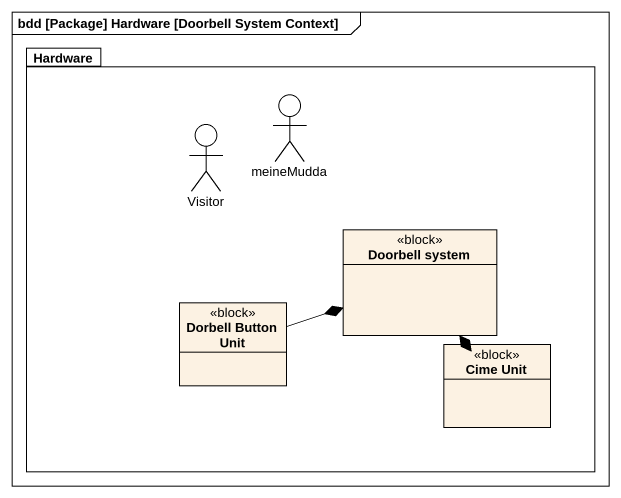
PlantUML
@startuml
mainframe bdd [Package] Hardware [Doorbell System Context]
allowmixing
hide circle
hide empty members
package Hardware {
  actor meineMudda
  actor Visitor
  class "Doorbell system" as Doorbell_system <<block>>
  class "Dorbell Button Unit" as Dorbell_Button_Unit <<block>>
  class "Cime Unit" as Cime_Unit <<block>>
}
Dorbell_Button_Unit -right-* Doorbell_system
Cime_Unit -up-* Doorbell_system
@enduml
